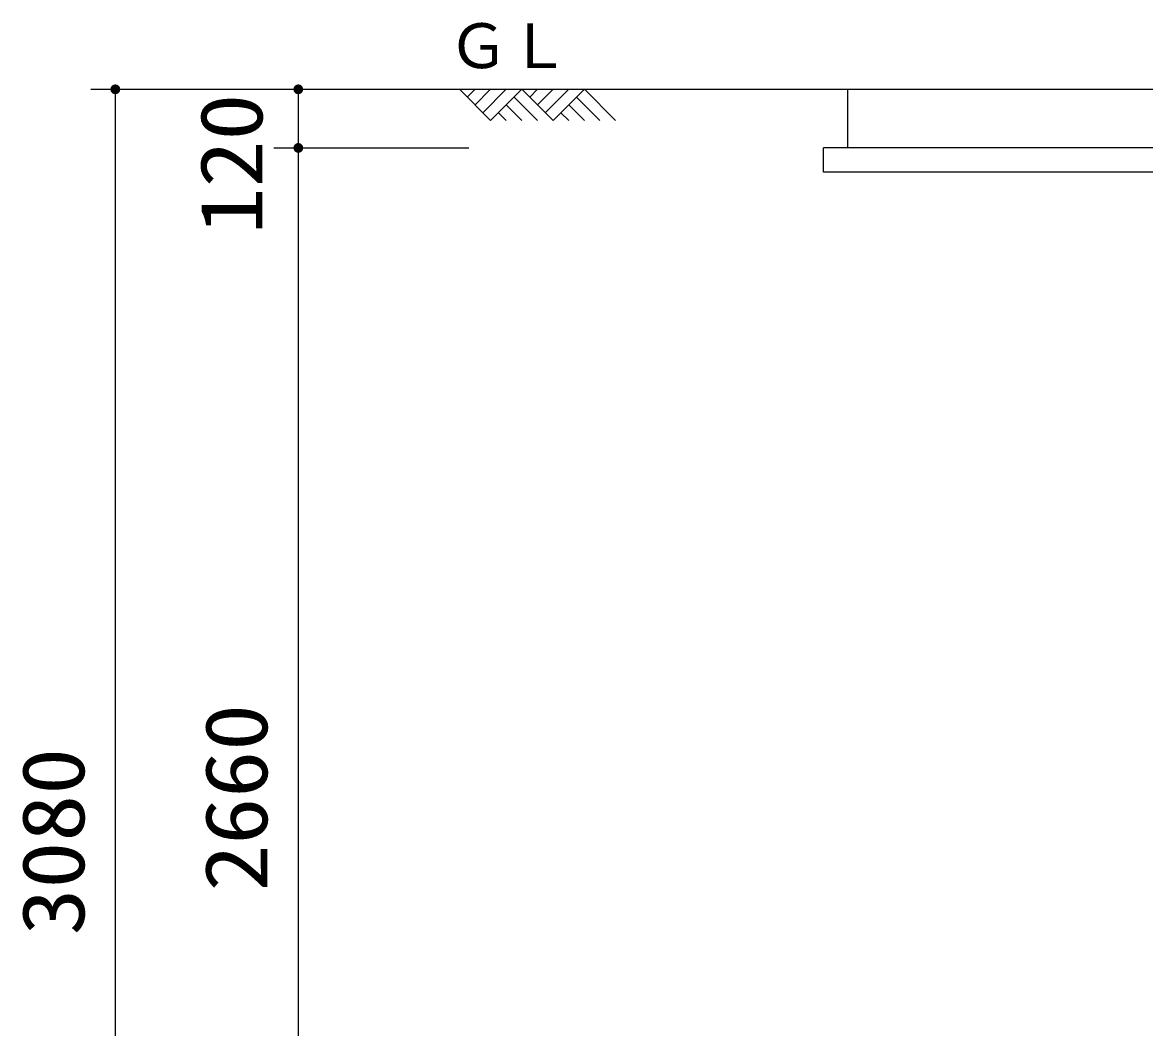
# Model space of a CAD drawing. Units: millimetres, scale not verified. Extents: x -14850 to 14850, y -10500 to 10500.
# Drawn here: x -2180 to 120, y 1147 to 3207 of the extents above; entities that cross this region are included whole.
import ezdxf
from ezdxf.enums import TextEntityAlignment as Align

# ---------------------------------------------------------------- set-up
doc = ezdxf.new("R2010")
doc.units = ezdxf.units.MM
doc.header["$LTSCALE"] = 50
for name, color, linetype, lineweight in [('0-0_躯体', 5, 'Continuous', 25), ('0-1_機器', 2, 'Continuous', 25), ('0-5_製作', 5, 'Continuous', 25)]:
    doc.layers.add(name, color=color, linetype=linetype, lineweight=lineweight)
doc.styles.add('ＭＳ ゴシック', font='')
doc.styles.get('ＭＳ ゴシック').set_extended_font_data('MS Gothic')

msp = doc.modelspace()

# ---------------------------------------------------------------- linework, layer by layer
at = {"layer": '0-0_躯体', "color": 3}
for p, q in [((-1220.27, 3005.95), (-1284.27, 3069.95)), ((-1252.27, 3069.95), (-1268.27, 3053.95)), ((-1252.27, 3037.95), (-1220.27, 3069.95)), ((-1236.27, 3021.95), (-1188.27, 3069.95)), ((-1220.27, 3005.95), (-1156.27, 3069.95)), ((-1092.27, 3005.95), (-1156.27, 3069.95)), ((-1140.27, 3053.95), (-1124.27, 3069.95)), ((-1124.27, 3037.95), (-1092.27, 3069.95)), ((-1108.27, 3021.95), (-1060.27, 3069.95)), ((-1092.27, 3005.95), (-1028.27, 3069.95)), ((-964.27, 3005.95), (-1028.27, 3069.95)), ((-1156.27, 3005.95), (-1188.27, 3037.95)), ((-1124.27, 3005.95), (-1172.27, 3053.95)), ((-1028.27, 3005.95), (-1060.27, 3037.95)), ((-1044.27, 3053.95), (-996.27, 3005.95)), ((-1188.27, 3005.95), (-1204.27, 3021.95)), ((-1060.27, 3005.95), (-1076.27, 3021.95))]:
    msp.add_line(p, q, dxfattribs=at)
at = {"layer": '0-1_機器'}
for p, q in [((-1871.51, 3069.95), (2161.79, 3069.95)), ((-488.21, 2949.95), (-488.21, 3069.95)), ((-538.21, 2899.95), (-538.21, 2949.95)), ((2161.79, 2949.95), (-538.21, 2949.95)), ((2161.79, 2899.95), (-538.21, 2899.95))]:
    msp.add_line(p, q, dxfattribs=at)
at = {"layer": '0-5_製作', "color": 2}
for p, q in [((-2039.44, 3069.95), (-1265.07, 3069.95)), ((-1989.44, 3069.95), (-1989.44, -10.05)), ((-1614.44, 3069.95), (-1614.44, 2949.95)), ((-1664.44, 2949.95), (-1265.07, 2949.95)), ((-1614.44, 2949.95), (-1614.44, 289.95))]:
    msp.add_line(p, q, dxfattribs=at)
at = {"layer": '0-5_製作'}
for points in [[(-1989.44, 3069.95), (-1999.44, 3069.95), (-1999.42, 3070.58)], [(-1989.44, 3069.95), (-1999.36, 3068.7), (-1999.44, 3069.95)], [(-1989.44, 3069.95), (-1999.42, 3070.58), (-1999.26, 3071.83)], [(-1989.44, 3069.95), (-1999.13, 3067.47), (-1999.36, 3068.7)], [(-1989.44, 3069.95), (-1999.26, 3071.83), (-1998.95, 3073.04)], [(-1989.44, 3069.95), (-1998.74, 3066.27), (-1999.13, 3067.47)], [(-1989.44, 3079.95), (-1998.95, 3073.04), (-1998.49, 3074.21)], [(-1989.44, 3069.95), (-1998.95, 3073.04), (-1989.44, 3079.95)], [(-1989.44, 3069.95), (-1998.2, 3065.14), (-1998.74, 3066.27)], [(-1989.44, 3079.95), (-1998.49, 3074.21), (-1990.69, 3079.88)], [(-1990.69, 3079.88), (-1998.49, 3074.21), (-1997.88, 3075.31)], [(-1989.44, 3069.95), (-1997.53, 3064.08), (-1998.2, 3065.14)], [(-1990.69, 3079.88), (-1997.88, 3075.31), (-1991.93, 3079.64)], [(-1991.93, 3079.64), (-1997.88, 3075.31), (-1997.15, 3076.33)], [(-1989.44, 3059.95), (-1997.53, 3064.08), (-1989.44, 3069.95)], [(-1989.44, 3059.95), (-1996.73, 3063.11), (-1997.53, 3064.08)], [(-1991.93, 3079.64), (-1997.15, 3076.33), (-1993.12, 3079.25)], [(-1993.12, 3079.25), (-1997.15, 3076.33), (-1996.29, 3077.24)], [(-1989.44, 3059.95), (-1995.81, 3062.25), (-1996.73, 3063.11)], [(-1993.12, 3079.25), (-1996.29, 3077.24), (-1994.26, 3078.72)], [(-1994.26, 3078.72), (-1996.29, 3077.24), (-1995.32, 3078.04)], [(-1989.44, 3059.95), (-1994.8, 3061.51), (-1995.81, 3062.25)], [(-1989.44, 3059.95), (-1993.7, 3060.91), (-1994.8, 3061.51)], [(-1989.44, 3059.95), (-1992.53, 3060.44), (-1993.7, 3060.91)], [(-1989.44, 3059.95), (-1991.31, 3060.13), (-1992.53, 3060.44)], [(-1989.44, 3059.95), (-1990.07, 3059.97), (-1991.31, 3060.13)], [(-1988.81, 3079.93), (-1989.44, 3069.95), (-1989.44, 3079.95)], [(-1987.57, 3079.78), (-1989.44, 3069.95), (-1988.81, 3079.93)], [(-1986.35, 3079.47), (-1989.44, 3069.95), (-1987.57, 3079.78)], [(-1985.18, 3079), (-1989.44, 3069.95), (-1986.35, 3079.47)], [(-1984.08, 3078.4), (-1989.44, 3069.95), (-1985.18, 3079)], [(-1983.07, 3077.66), (-1989.44, 3069.95), (-1984.08, 3078.4)], [(-1982.15, 3076.8), (-1989.44, 3069.95), (-1983.07, 3077.66)], [(-1981.35, 3075.83), (-1989.44, 3069.95), (-1982.15, 3076.8)], [(-1980.68, 3074.77), (-1989.44, 3069.95), (-1981.35, 3075.83)], [(-1980.68, 3074.77), (-1979.44, 3069.95), (-1989.44, 3069.95)], [(-1979.44, 3069.95), (-1989.44, 3059.95), (-1989.44, 3069.95)], [(-1979.46, 3069.33), (-1989.44, 3059.95), (-1979.44, 3069.95)], [(-1979.62, 3068.08), (-1989.44, 3059.95), (-1979.46, 3069.33)], [(-1979.93, 3066.86), (-1989.44, 3059.95), (-1979.62, 3068.08)], [(-1980.39, 3065.7), (-1989.44, 3059.95), (-1979.93, 3066.86)], [(-1980.39, 3065.7), (-1988.19, 3060.03), (-1989.44, 3059.95)], [(-1981, 3064.6), (-1988.19, 3060.03), (-1980.39, 3065.7)], [(-1981, 3064.6), (-1986.95, 3060.27), (-1988.19, 3060.03)], [(-1981.74, 3063.58), (-1986.95, 3060.27), (-1981, 3064.6)], [(-1981.74, 3063.58), (-1985.76, 3060.66), (-1986.95, 3060.27)], [(-1982.6, 3062.66), (-1985.76, 3060.66), (-1981.74, 3063.58)], [(-1982.6, 3062.66), (-1984.62, 3061.19), (-1985.76, 3060.66)], [(-1983.56, 3061.86), (-1984.62, 3061.19), (-1982.6, 3062.66)], [(-1980.14, 3073.64), (-1979.44, 3069.95), (-1980.68, 3074.77)], [(-1979.75, 3072.44), (-1979.44, 3069.95), (-1980.14, 3073.64)], [(-1979.52, 3071.21), (-1979.44, 3069.95), (-1979.75, 3072.44)], [(-1614.44, 3069.95), (-1624.44, 3069.95), (-1624.42, 3070.58)], [(-1614.44, 3069.95), (-1624.36, 3068.7), (-1624.44, 3069.95)], [(-1614.44, 3069.95), (-1624.42, 3070.58), (-1624.26, 3071.83)], [(-1614.44, 3069.95), (-1624.13, 3067.47), (-1624.36, 3068.7)], [(-1614.44, 3069.95), (-1624.26, 3071.83), (-1623.95, 3073.04)], [(-1614.44, 3069.95), (-1623.74, 3066.27), (-1624.13, 3067.47)], [(-1614.44, 3069.95), (-1623.95, 3073.04), (-1623.49, 3074.21)], [(-1614.44, 3069.95), (-1623.2, 3065.14), (-1623.74, 3066.27)], [(-1614.44, 3069.95), (-1623.49, 3074.21), (-1622.88, 3075.31)], [(-1614.44, 3059.95), (-1623.2, 3065.14), (-1614.44, 3069.95)], [(-1614.44, 3059.95), (-1622.53, 3064.08), (-1623.2, 3065.14)], [(-1614.44, 3079.95), (-1622.88, 3075.31), (-1622.15, 3076.33)], [(-1614.44, 3069.95), (-1622.88, 3075.31), (-1614.44, 3079.95)], [(-1614.44, 3059.95), (-1621.73, 3063.11), (-1622.53, 3064.08)], [(-1614.44, 3079.95), (-1622.15, 3076.33), (-1615.69, 3079.88)], [(-1615.69, 3079.88), (-1622.15, 3076.33), (-1621.29, 3077.24)], [(-1614.44, 3059.95), (-1620.81, 3062.25), (-1621.73, 3063.11)], [(-1615.69, 3079.88), (-1621.29, 3077.24), (-1616.93, 3079.64)], [(-1616.93, 3079.64), (-1621.29, 3077.24), (-1620.32, 3078.04)], [(-1614.44, 3059.95), (-1619.8, 3061.51), (-1620.81, 3062.25)], [(-1616.93, 3079.64), (-1620.32, 3078.04), (-1618.12, 3079.25)], [(-1618.12, 3079.25), (-1620.32, 3078.04), (-1619.26, 3078.72)], [(-1614.44, 3059.95), (-1618.7, 3060.91), (-1619.8, 3061.51)], [(-1614.44, 3059.95), (-1617.53, 3060.44), (-1618.7, 3060.91)], [(-1614.44, 3059.95), (-1616.31, 3060.13), (-1617.53, 3060.44)], [(-1614.44, 3059.95), (-1615.07, 3059.97), (-1616.31, 3060.13)], [(-1613.81, 3079.93), (-1614.44, 3069.95), (-1614.44, 3079.95)], [(-1612.57, 3079.78), (-1614.44, 3069.95), (-1613.81, 3079.93)], [(-1611.35, 3079.47), (-1614.44, 3069.95), (-1612.57, 3079.78)], [(-1610.18, 3079), (-1614.44, 3069.95), (-1611.35, 3079.47)], [(-1609.08, 3078.4), (-1614.44, 3069.95), (-1610.18, 3079)], [(-1608.07, 3077.66), (-1614.44, 3069.95), (-1609.08, 3078.4)], [(-1607.15, 3076.8), (-1614.44, 3069.95), (-1608.07, 3077.66)], [(-1606.35, 3075.83), (-1614.44, 3069.95), (-1607.15, 3076.8)], [(-1605.68, 3074.77), (-1614.44, 3069.95), (-1606.35, 3075.83)], [(-1605.14, 3073.64), (-1614.44, 3069.95), (-1605.68, 3074.77)], [(-1605.14, 3073.64), (-1604.44, 3069.95), (-1614.44, 3069.95)], [(-1604.44, 3069.95), (-1614.44, 3059.95), (-1614.44, 3069.95)], [(-1604.46, 3069.33), (-1614.44, 3059.95), (-1604.44, 3069.95)], [(-1604.62, 3068.08), (-1614.44, 3059.95), (-1604.46, 3069.33)], [(-1604.93, 3066.86), (-1614.44, 3059.95), (-1604.62, 3068.08)], [(-1605.39, 3065.7), (-1614.44, 3059.95), (-1604.93, 3066.86)], [(-1606, 3064.6), (-1614.44, 3059.95), (-1605.39, 3065.7)], [(-1606.74, 3063.58), (-1614.44, 3059.95), (-1606, 3064.6)], [(-1606.74, 3063.58), (-1613.19, 3060.03), (-1614.44, 3059.95)], [(-1607.6, 3062.66), (-1613.19, 3060.03), (-1606.74, 3063.58)], [(-1607.6, 3062.66), (-1611.95, 3060.27), (-1613.19, 3060.03)], [(-1608.56, 3061.86), (-1611.95, 3060.27), (-1607.6, 3062.66)], [(-1608.56, 3061.86), (-1610.76, 3060.66), (-1611.95, 3060.27)], [(-1609.62, 3061.19), (-1610.76, 3060.66), (-1608.56, 3061.86)], [(-1604.75, 3072.44), (-1604.44, 3069.95), (-1605.14, 3073.64)], [(-1604.52, 3071.21), (-1604.44, 3069.95), (-1604.75, 3072.44)], [(-1614.44, 2949.95), (-1624.44, 2949.95), (-1624.42, 2950.58)], [(-1614.44, 2949.95), (-1624.36, 2948.7), (-1624.44, 2949.95)], [(-1614.44, 2949.95), (-1624.42, 2950.58), (-1624.26, 2951.83)], [(-1614.44, 2949.95), (-1624.13, 2947.47), (-1624.36, 2948.7)], [(-1614.44, 2949.95), (-1624.26, 2951.83), (-1623.95, 2953.04)], [(-1614.44, 2949.95), (-1623.74, 2946.27), (-1624.13, 2947.47)], [(-1614.44, 2949.95), (-1623.95, 2953.04), (-1623.49, 2954.21)], [(-1614.44, 2949.95), (-1623.2, 2945.14), (-1623.74, 2946.27)], [(-1614.44, 2949.95), (-1623.49, 2954.21), (-1622.88, 2955.31)], [(-1614.44, 2939.95), (-1623.2, 2945.14), (-1614.44, 2949.95)], [(-1614.44, 2939.95), (-1622.53, 2944.08), (-1623.2, 2945.14)], [(-1614.44, 2959.95), (-1622.88, 2955.31), (-1622.15, 2956.33)], [(-1614.44, 2949.95), (-1622.88, 2955.31), (-1614.44, 2959.95)], [(-1614.44, 2939.95), (-1621.73, 2943.11), (-1622.53, 2944.08)], [(-1614.44, 2959.95), (-1622.15, 2956.33), (-1615.69, 2959.88)], [(-1615.69, 2959.88), (-1622.15, 2956.33), (-1621.29, 2957.24)], [(-1615.69, 2959.88), (-1621.29, 2957.24), (-1616.93, 2959.64)], [(-1616.93, 2959.64), (-1621.29, 2957.24), (-1620.32, 2958.04)], [(-1616.93, 2959.64), (-1620.32, 2958.04), (-1618.12, 2959.25)], [(-1618.12, 2959.25), (-1620.32, 2958.04), (-1619.26, 2958.72)], [(-1613.81, 2959.93), (-1614.44, 2949.95), (-1614.44, 2959.95)], [(-1612.57, 2959.78), (-1614.44, 2949.95), (-1613.81, 2959.93)], [(-1611.35, 2959.46), (-1614.44, 2949.95), (-1612.57, 2959.78)], [(-1610.18, 2959), (-1614.44, 2949.95), (-1611.35, 2959.46)], [(-1609.08, 2958.4), (-1614.44, 2949.95), (-1610.18, 2959)], [(-1608.07, 2957.66), (-1614.44, 2949.95), (-1609.08, 2958.4)], [(-1607.15, 2956.8), (-1614.44, 2949.95), (-1608.07, 2957.66)], [(-1606.35, 2955.83), (-1614.44, 2949.95), (-1607.15, 2956.8)], [(-1605.68, 2954.77), (-1614.44, 2949.95), (-1606.35, 2955.83)], [(-1605.14, 2953.64), (-1614.44, 2949.95), (-1605.68, 2954.77)], [(-1605.14, 2953.64), (-1604.44, 2949.95), (-1614.44, 2949.95)], [(-1604.44, 2949.95), (-1614.44, 2939.95), (-1614.44, 2949.95)], [(-1604.46, 2949.33), (-1614.44, 2939.95), (-1604.44, 2949.95)], [(-1604.62, 2948.08), (-1614.44, 2939.95), (-1604.46, 2949.33)], [(-1604.93, 2946.86), (-1614.44, 2939.95), (-1604.62, 2948.08)], [(-1605.39, 2945.7), (-1614.44, 2939.95), (-1604.93, 2946.86)], [(-1606, 2944.6), (-1614.44, 2939.95), (-1605.39, 2945.7)], [(-1606.74, 2943.58), (-1614.44, 2939.95), (-1606, 2944.6)], [(-1606.74, 2943.58), (-1613.19, 2940.03), (-1614.44, 2939.95)], [(-1607.6, 2942.66), (-1613.19, 2940.03), (-1606.74, 2943.58)], [(-1604.75, 2952.44), (-1604.44, 2949.95), (-1605.14, 2953.64)], [(-1604.52, 2951.21), (-1604.44, 2949.95), (-1604.75, 2952.44)], [(-1614.44, 2939.95), (-1620.81, 2942.25), (-1621.73, 2943.11)], [(-1614.44, 2939.95), (-1619.8, 2941.51), (-1620.81, 2942.25)], [(-1614.44, 2939.95), (-1618.7, 2940.91), (-1619.8, 2941.51)], [(-1614.44, 2939.95), (-1617.53, 2940.44), (-1618.7, 2940.91)], [(-1614.44, 2939.95), (-1616.31, 2940.13), (-1617.53, 2940.44)], [(-1614.44, 2939.95), (-1615.07, 2939.97), (-1616.31, 2940.13)], [(-1607.6, 2942.66), (-1611.95, 2940.27), (-1613.19, 2940.03)], [(-1608.56, 2941.86), (-1611.95, 2940.27), (-1607.6, 2942.66)], [(-1608.56, 2941.86), (-1610.76, 2940.66), (-1611.95, 2940.27)], [(-1609.62, 2941.19), (-1610.76, 2940.66), (-1608.56, 2941.86)]]:
    msp.add_solid(points, dxfattribs=at)

# ---------------------------------------------------------------- texts
at = {"layer": '0-0_躯体', "color": 4, "style": 'ＭＳ ゴシック'}
msp.add_text('ＧＬ', height=91.79, dxfattribs=at).set_placement((-1308.14, 3085.95), align=Align.BOTTOM_LEFT)
at = {"layer": '0-5_製作', "color": 4, "style": 'ＭＳ ゴシック', "width": 1.1}
for s, p in [('120', (-1649.34, 2772.86)), ('2660', (-1639.44, 1426.2)), ('3080', (-2014.44, 1336.2))]:
    msp.add_text(s, height=128.4, rotation=90, dxfattribs=at).set_placement(p, align=Align.BOTTOM_LEFT)

doc.saveas('drawing.dxf')
